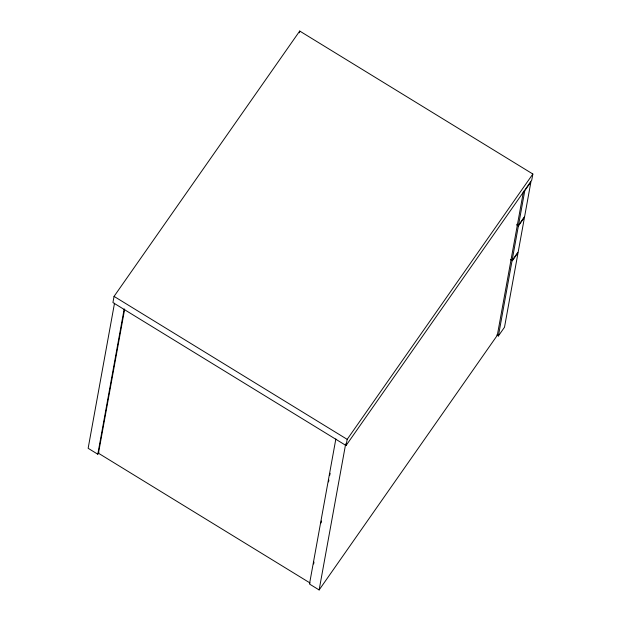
<?xml version="1.0" encoding="UTF-8"?>
<svg xmlns="http://www.w3.org/2000/svg" width="621" height="621" viewBox="0 0 621 621"><rect width="100%" height="100%" fill="white"/><g stroke="black" fill="none" stroke-linecap="round" stroke-linejoin="round"><path stroke-width="0.93" d="M114.054 296.388L112.929 302.567L346.06 445.536L531.731 180.199L532.857 174.02L299.718 31.05L114.054 296.388L347.186 439.358L346.06 445.536M114.512 303.203L88.143 448.3L97.792 454.215L98.902 452.624M97.792 454.215L124.153 309.118M124.666 309.103L98.467 453.237L310.166 583.065M299.4 32.812L299.718 31.05M335.852 438.946L309.483 584.035L319.132 589.95L497.312 335.309L523.511 191.175M313.636 563.969L313.985 562.059M321.096 522.921L321.445 521.019M328.556 481.88L328.897 479.971M329.767 475.197L330.116 473.287M319.132 589.95L345.672 443.906M498.391 335.969L511.952 261.332L518.077 252.584L504.508 327.22L498.391 335.969L496.738 334.96M512.084 260.595L518.372 225.997L524.497 217.249L518.209 251.847L512.084 260.595L510.431 259.578M518.512 225.26L524.792 190.663L530.916 181.914L524.629 216.512L518.512 225.26L516.858 224.243M347.186 439.358L532.857 174.02M516.719 224.988L518.372 225.997"/></g></svg>
